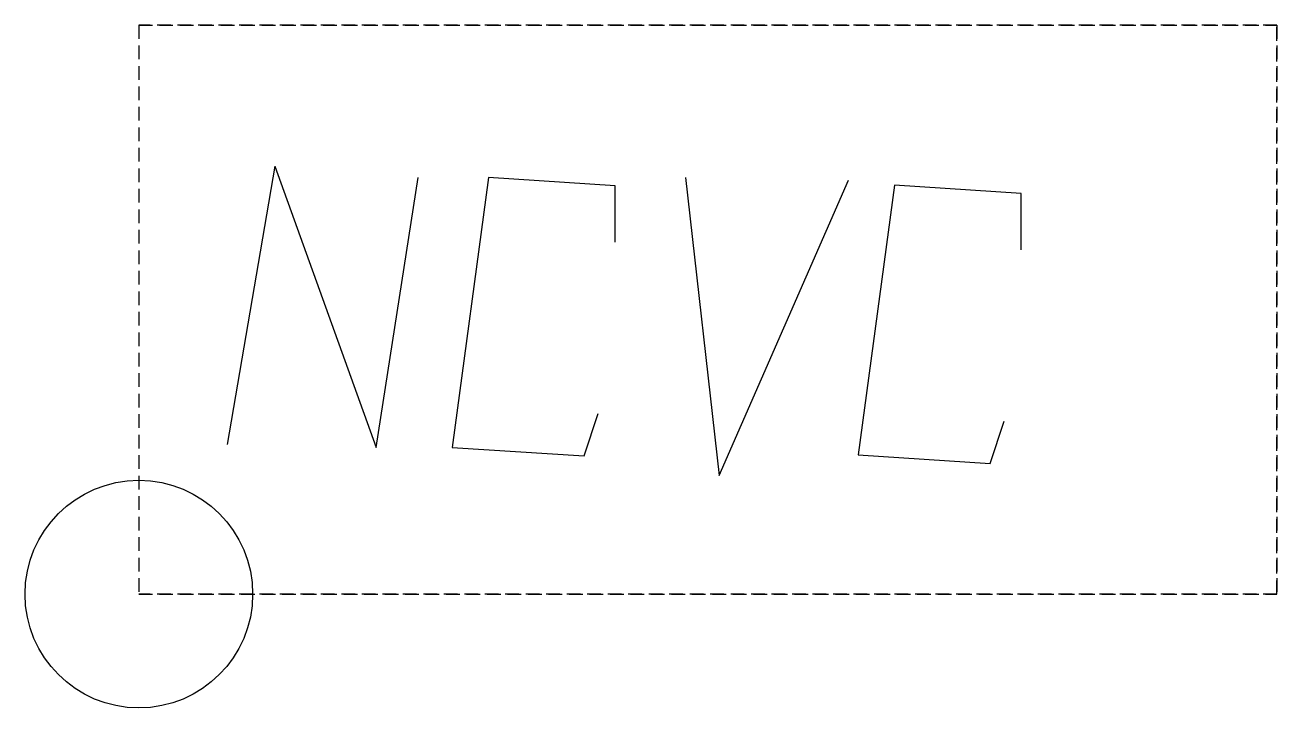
# Model space of a CAD drawing. Units: millimetres on the paper. Extents: x -110 to 0, y 0 to 60.
import ezdxf

# ---------------------------------------------------------------- set-up
doc = ezdxf.new("R2010")
doc.units = ezdxf.units.MM
doc.linetypes.add('DASHED1', pattern=[1.8, 1.2, -0.6])
for name, color, linetype in [('0-0_ORIGIN', 5, 'Continuous'), ('0-1_CAM_LINE', 7, 'Continuous'), ('0-4', 6, 'DASHED1')]:
    doc.layers.add(name, color=color, linetype=linetype)

msp = doc.modelspace()

# ---------------------------------------------------------------- linework, layer by layer
at = {"layer": '0-0_ORIGIN'}
msp.add_circle((-99.912, 10.087), 10, dxfattribs=at)
at = {"layer": '0-1_CAM_LINE'}
msp.add_line((-87.963, 47.688), (-92.164, 23.226), dxfattribs=at)
for points in [[(-87.963, 47.688), (-79.068, 22.979), (-75.362, 46.7)], [(-58.066, 41.017), (-58.066, 45.958), (-69.185, 46.7), (-72.397, 22.979), (-60.784, 22.238), (-59.548, 25.944)], [(-51.889, 46.7), (-48.923, 20.508), (-37.557, 46.453)], [(-22.386, 40.35), (-22.386, 45.291), (-33.505, 46.033), (-36.717, 22.312), (-25.104, 21.571), (-23.869, 25.277)]]:
    msp.add_lwpolyline(points, dxfattribs=at)
at = {"layer": '0-4'}
msp.add_line((-99.912, 60.087), (-99.912, 10.087), dxfattribs=at)
at = {"layer": '0-4', "color": 4}
msp.add_lwpolyline([(0.088, 60.087), (-99.912, 60.087), (-99.912, 10.087), (0.088, 10.087)], close=True, dxfattribs=at)
at = {"layer": '0-4'}
msp.add_lwpolyline([(-99.912, 60.087), (0.088, 60.087), (0.088, 10.087), (-99.912, 10.087)], dxfattribs=at)

doc.saveas('drawing.dxf')
